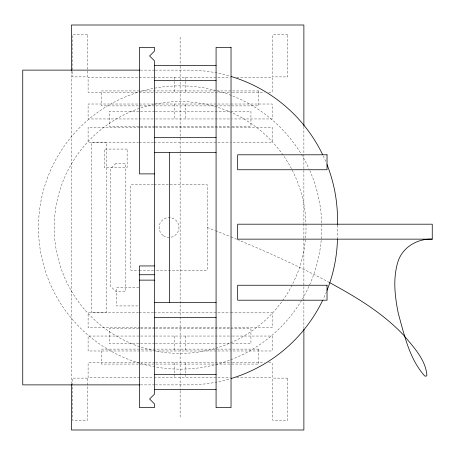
<?xml version="1.0" encoding="UTF-8"?>
<svg xmlns="http://www.w3.org/2000/svg" width="455" height="455" viewBox="0 0 455 455"><rect width="100%" height="100%" fill="white"/><g stroke="black" fill="none" stroke-linecap="round" stroke-linejoin="round"><path stroke-width="0.34" stroke-dasharray="2.27 1.71" d="M140.481 70.121L154.666 70.121M155.371 70.121L187.995 70.121A149.507 149.507 0 0 1 230.475 76.281M153.528 77.293L88.099 77.293L88.099 92.246L154.899 92.246M154.188 77.293L230.23 77.293M236.623 77.293L272.158 77.293L272.158 92.246L268.604 92.246M155.547 92.246L231.652 92.246M232.363 92.246L264.338 92.246M153.528 104.013L88.099 104.013L88.099 118.96L154.899 118.96M154.188 104.013L230.23 104.013M230.89 104.013L272.158 104.013L272.158 118.96L232.363 118.96M154.711 111.373L109.308 111.373L109.308 126.325L154.711 126.325M155.377 111.373L230.207 111.373M230.895 111.373L250.95 111.373L250.95 126.325L230.895 126.325M155.547 118.96L231.652 118.96M155.377 126.325L230.207 126.325M139.975 127.212L88.099 127.212L88.099 142.159L138.553 142.159M140.686 127.212L154.899 127.212M155.61 127.212L231.652 127.212M232.363 127.212L272.158 127.212L272.158 142.159L230.941 142.159M139.264 142.159L153.477 142.159M154.188 142.159L230.23 142.159M153.477 184.793L130.83 184.793L130.83 270.207L138.616 270.207M154.182 184.793L207.258 184.793L207.258 270.207L154.182 270.207M139.321 270.207L153.477 270.207M138.86 287.526L116.605 287.526L116.605 305.931L138.86 305.931M138.553 312.841L88.099 312.841L88.099 327.788L139.975 327.788M139.264 312.841L153.477 312.841M154.188 312.841L230.23 312.841M230.941 312.841L272.158 312.841L272.158 327.788L232.363 327.788M140.686 327.788L154.899 327.788M155.61 327.788L231.652 327.788M154.711 328.675L109.308 328.675L109.308 343.627L154.711 343.627M155.377 328.675L230.207 328.675M230.895 328.675L250.95 328.675L250.95 343.627L230.895 343.627M154.899 336.04L88.099 336.04L88.099 350.987L153.528 350.987M155.547 336.04L231.652 336.04M232.363 336.04L272.158 336.04L272.158 350.987L230.89 350.987M155.377 343.627L230.207 343.627M154.188 350.987L230.23 350.987M154.899 362.754L88.099 362.754L88.099 377.707L153.528 377.707M155.547 362.754L231.652 362.754M232.363 362.754L264.338 362.754M268.604 362.754L272.158 362.754L272.158 377.707L236.623 377.707M154.188 377.707L230.23 377.707M140.481 384.879L154.666 384.879M155.371 384.879L187.995 384.879A149.507 149.507 0 0 0 230.475 378.719M207.258 227.5L214.868 230.446M215.522 230.702L230.344 236.645M230.975 236.901L236.668 239.239M237.305 239.506C267.83 252.195 297.962 265.874 327.202 281.321L328.993 282.305M337.508 225.106L337.508 235.371A149.507 149.507 0 0 1 337.479 238.198M303.883 126.609L303.883 223.234M303.883 223.945L303.883 238.158M303.883 238.869L303.883 328.391M185.6 77.293L185.6 80.689M185.6 81.371L185.6 92.246M185.6 104.013L185.6 118.96M185.6 336.04L185.6 350.987M185.6 362.754L185.6 373.629M185.6 374.311L185.6 377.707M180.129 37.117L180.129 65.531M180.129 66.242L180.129 390.18M180.129 390.885L180.129 417.883M174.657 77.293L174.657 80.689M174.657 81.371L174.657 92.246M174.657 104.013L174.657 118.96M174.657 336.04L174.657 350.987M174.657 362.754L174.657 373.629M174.657 374.311L174.657 377.707M71.469 71.185L71.469 383.815M155.394 104.053A125.904 125.904 0 0 1 299.623 267.148A125.904 125.904 0 0 1 86.501 311.675A125.904 125.904 0 0 1 153.363 104.474M309.798 170.506A141.641 141.641 0 0 1 165.324 368.362A141.641 141.641 0 0 1 65.145 144.792A141.641 141.641 0 0 1 308.968 168.663M326.502 291.666A149.507 149.507 0 0 1 323.221 299.151M323.221 155.849A149.507 149.507 0 0 1 326.502 163.334M115.928 163.436L110.417 168.942L110.417 286.058L115.928 291.564L125.37 291.564L125.37 163.436L115.928 163.436M87.445 34.694L72.493 34.694L72.493 76.884L87.445 76.884L87.445 34.694M287.765 34.694L272.812 34.694L272.812 76.884L287.765 76.884L287.765 34.694M258.815 90.937L101.437 90.937L101.437 105.89L258.815 105.89L258.815 90.937M106.214 142.546L91.262 142.546L91.262 312.454L106.214 312.454L106.214 142.546M127.133 149.069L104.184 149.069L104.184 167.474L127.133 167.474L127.133 149.069M258.815 349.11L101.437 349.11L101.437 364.063L258.815 364.063L258.815 349.11M87.445 378.116L72.493 378.116L72.493 420.306L87.445 420.306L87.445 378.116M287.765 378.116L272.812 378.116L272.812 420.306L287.765 420.306L287.765 378.116M163.464 235.741A9.947 9.947 0 0 0 178.969 228.211A9.947 9.947 0 0 0 164.699 218.554A9.947 9.947 0 0 0 163.464 235.741"/><path stroke-width="0.68" d="M432.25 239.142L237.664 239.142L237.664 224.19L432.25 224.19L432.25 239.142C416.922 238.483 401.702 247.725 397.585 262.927C392.83 279.512 394.957 297.07 398.358 313.694C404.33 335.016 409.5 359.154 424.725 375.972L426.119 376.251L426.898 375.295C425.652 359.552 413.43 346.983 403.824 335.369C382.86 313.051 356.305 297.098 329.596 282.629M154.438 65.383L216.079 65.383M139.77 70.121L22.75 70.121L22.75 384.879L139.77 384.879M154.438 80.336L216.079 80.336M154.438 137.501L216.079 137.501M154.438 152.448L216.079 152.448M154.438 173.89L139.486 173.89L139.486 47.348L154.438 47.348L154.438 51.136L149.604 55.976L154.438 60.816L154.438 394.184L149.604 399.024L154.438 403.864L154.438 407.652L139.486 407.652L139.486 265.947L154.438 265.947M139.486 274.746L154.438 274.746M139.486 280.126L154.438 280.126M154.438 302.552L216.079 302.552M154.438 317.499L216.079 317.499M154.438 374.664L216.079 374.664M154.438 389.616L216.079 389.616M337.508 224.423L337.508 219.629A149.507 149.507 0 0 0 327.009 164.596M303.883 125.898L303.883 25.002L71.469 25.002L71.469 70.474M303.883 329.101L303.883 429.998L71.469 429.998L71.469 384.526M169.391 152.448L169.391 302.552M337.462 238.909A149.507 149.507 0 0 1 327.009 290.404M322.629 300.385A149.507 149.507 0 0 1 231.146 378.514M231.146 76.485A149.507 149.507 0 0 1 322.629 154.615M231.032 47.348L216.079 47.348L216.079 407.652L231.032 407.652L231.032 47.348M327.037 154.797L237.664 154.797L237.664 169.749L327.037 169.749L327.037 154.797M327.037 285.251L237.664 285.251L237.664 300.203L327.037 300.203L327.037 285.251"/></g></svg>
